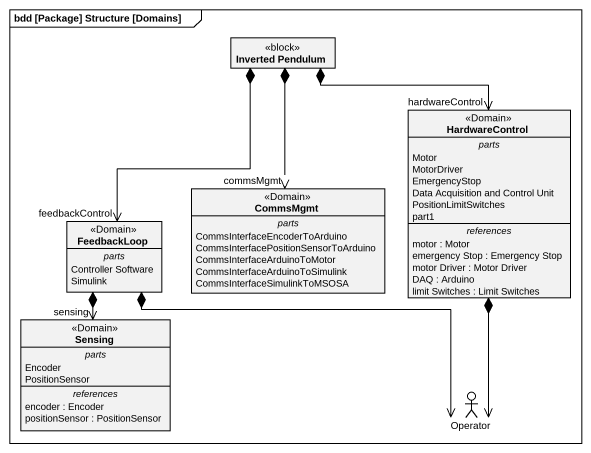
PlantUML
@startuml
mainframe bdd [Package] Structure [Domains]
allowmixing
hide circle
hide empty members
class "Inverted Pendulum" as Inverted_Pendulum <<block>>
class HardwareControl <<Domain>> {
  -- parts --
  Motor
  MotorDriver
  EmergencyStop
  Data Acquisition and Control Unit
  PositionLimitSwitches
  part1
  -- references --
  motor : Motor
  emergency Stop : Emergency Stop
  motor Driver : Motor Driver
  DAQ : Arduino
  limit Switches : Limit Switches
}
class FeedbackLoop <<Domain>> {
  -- parts --
  Controller Software
  Simulink
}
class CommsMgmt <<Domain>> {
  -- parts --
  CommsInterfaceEncoderToArduino
  CommsInterfacePositionSensorToArduino
  CommsInterfaceArduinoToMotor
  CommsInterfaceArduinoToSimulink
  CommsInterfaceSimulinkToMSOSA
}
class Sensing <<Domain>> {
  -- parts --
  Encoder
  PositionSensor
  -- references --
  encoder : Encoder
  positionSensor : PositionSensor
}
actor Operator
Inverted_Pendulum *--> "hardwareControl" HardwareControl
Inverted_Pendulum *--> "feedbackControl" FeedbackLoop
Inverted_Pendulum *--> "commsMgmt" CommsMgmt
HardwareControl *--> Operator
FeedbackLoop *--> "sensing" Sensing
FeedbackLoop *-right-> Operator
@enduml
